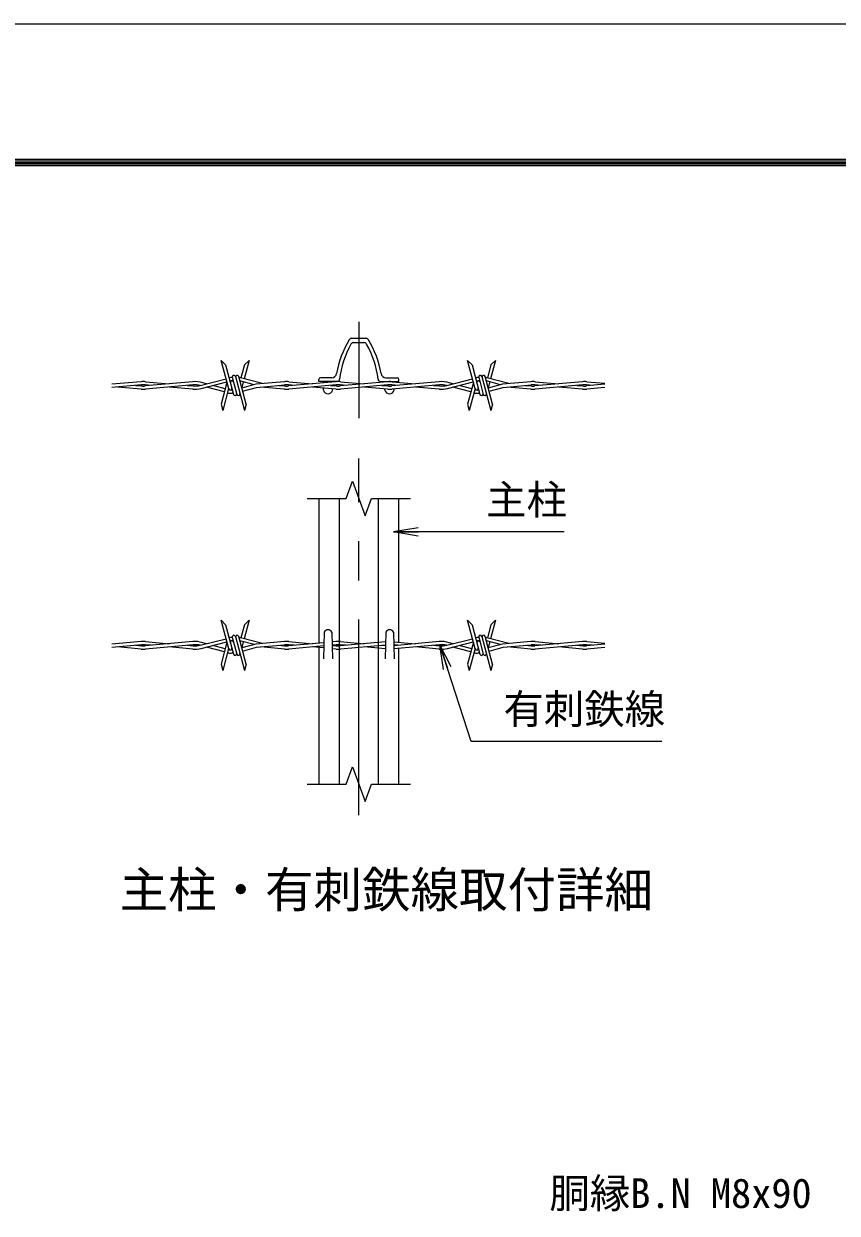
# Model space of a CAD drawing. Units: millimetres, scale not verified. Extents: x -4200 to 4200, y -2970 to 2970.
# Drawn here: x 1031 to 2351, y 1039 to 2970 of the extents above; entities that cross this region are included whole.
import ezdxf
from ezdxf.enums import TextEntityAlignment as Align

# ---------------------------------------------------------------- set-up
doc = ezdxf.new("R2010")
doc.units = ezdxf.units.MM
doc.header["$LTSCALE"] = 10
doc.linetypes.add('USER1', pattern=[50.8, 31.75, -6.35, 6.35, -6.35])
for name, color, linetype, lineweight in [('0-0_D-STR1', 1, 'Continuous', 18), ('0-1_D-BMK', 2, 'USER1', 13), ('0-2_D-STR-DIM', 7, 'Continuous', 13), ('0-6_D-STR3', 3, 'Continuous', 13), ('0-7_D-STR-TXT', 7, 'Continuous', 13), ('0-8_0', 7, 'Continuous', 18), ('0-B_D-TTL', 7, 'Continuous', 18)]:
    doc.layers.add(name, color=color, linetype=linetype, lineweight=lineweight)
doc.layers.add('0-9_D-TTL-TXT', color=7, linetype='Continuous')
doc.styles.add('ＭＳ ゴシック', font='')
doc.styles.get('ＭＳ ゴシック').set_extended_font_data('MS Gothic')

# ---------------------------------------------------------------- blocks, each defined once
blk = doc.blocks.new('_Open')
at = {"layer": '0-8_0'}
blk.add_line((-10, 1.667), (0, 0), dxfattribs=at)
blk.add_lwpolyline([(-10, -1.667), (0, 0), (-10, 0)], dxfattribs=at)

msp = doc.modelspace()

# ---------------------------------------------------------------- linework, layer by layer
at = {"layer": '0-0_D-STR1'}
for p, q in [((1563.88, 2459.51), (1586.26, 2459.51)), ((1566.69, 2452.51), (1583.45, 2452.51)), ((1531.18, 2395.51), (1513.07, 2395.51)), ((1618.96, 2395.51), (1637.07, 2395.51)), ((1510.07, 2389.51), (1510.07, 2392.51)), ((1539.91, 2389.51), (1510.07, 2389.51)), ((1517.54, 2387.18), (1517.54, 2389.51)), ((1517.54, 2375.51), (1517.54, 2378.76)), ((1532.54, 2388.53), (1532.54, 2389.51)), ((1532.54, 2382.64), (1532.54, 2383.31)), ((1532.54, 2375.51), (1532.54, 2377.42)), ((1610.23, 2389.51), (1640.07, 2389.51)), ((1617.54, 2388.63), (1617.54, 2389.51)), ((1617.54, 2382.53), (1617.54, 2383.41)), ((1617.54, 2375.51), (1617.54, 2377.31)), ((1632.54, 2388.69), (1632.54, 2389.51)), ((1632.54, 2382.48), (1632.54, 2383.47)), ((1632.54, 2375.51), (1632.54, 2377.25)), ((1640.07, 2389.51), (1640.07, 2392.51)), ((1510.07, 2199.5), (1510.07, 1964.6)), ((1543.07, 2199.5), (1543.07, 1735.68)), ((1607.07, 1735.68), (1607.07, 2199.5)), ((1640.07, 1966.1), (1640.07, 2199.5)), ((1519.07, 1982.35), (1517.57, 1939.35)), ((1531.07, 1982.35), (1532.57, 1939.35)), ((1619.07, 1982.35), (1617.57, 1939.35)), ((1631.07, 1982.35), (1632.57, 1939.35)), ((1510.07, 1957.51), (1510.07, 1735.68)), ((1640.07, 1735.68), (1640.07, 1956.01))]:
    msp.add_line(p, q, dxfattribs=at)
for centre, radius, start, end in [((1688.27, 2377.69), 151.2, 148.30182, 170.6662), ((1563.88, 2454.51), 5, 90, 148.30182), ((1566.69, 2447.51), 5, 90, 150.13204), ((1583.45, 2447.51), 5, 29.86796, 90), ((1586.26, 2454.51), 5, 31.69818, 90), ((1461.87, 2377.69), 151.2, 9.3338, 31.69818), ((1688.27, 2377.69), 145.2, 150.13204, 173.91336), ((1461.87, 2377.69), 145.2, 6.08664, 29.86796), ((1513.07, 2392.51), 3, 90, 180), ((1531.18, 2403.51), 8, 270, 350.6662), ((1618.96, 2403.51), 8, 189.3338, 270), ((1637.07, 2392.51), 3, 0, 90), ((1525.04, 2377.19), 7.69, 192.68038, 347.31962), ((1539.91, 2393.51), 4, 270, 353.91336), ((1610.23, 2393.51), 4, 186.08664, 270), ((1625.04, 2377.19), 7.69, 192.68038, 347.31962), ((1525.07, 1979.85), 6.5, 22.61986, 157.38014), ((1625.07, 1979.85), 6.5, 22.61986, 157.38014)]:
    msp.add_arc(centre, radius, start, end, dxfattribs=at)
at = {"layer": '0-1_D-BMK'}
for p, q in [((1575.07, 2486.25), (1575.07, 2329.86)), ((1575.07, 1685.49), (1575.07, 2264.13))]:
    msp.add_line(p, q, dxfattribs=at)
at = {"layer": '0-2_D-STR-DIM'}
for p, q in [((1491.07, 2199.5), (1554.55, 2199.5)), ((1595.59, 2199.5), (1659.07, 2199.5)), ((1491.07, 1735.68), (1554.55, 1735.68)), ((1595.59, 1735.68), (1659.07, 1735.68))]:
    msp.add_line(p, q, dxfattribs=at)
for points in [[(1554.55, 2199.5), (1564.81, 2227.69), (1585.33, 2171.31), (1595.59, 2199.5)], [(1554.55, 1735.68), (1564.81, 1763.87), (1585.33, 1707.49), (1595.59, 1735.68)]]:
    msp.add_lwpolyline(points, dxfattribs=at)
at = {"layer": '0-6_D-STR3'}
for p, q in [((1358.87, 2416.24), (1351.52, 2423.6)), ((1363.96, 2377.19), (1351.52, 2423.6)), ((1358.87, 2416.24), (1371.67, 2368.49)), ((1389.49, 2416.24), (1383.82, 2395.1)), ((1396.84, 2423.6), (1388.85, 2393.76)), ((1389.49, 2416.24), (1396.84, 2423.6)), ((1758.87, 2416.24), (1751.52, 2423.6)), ((1763.96, 2377.19), (1751.52, 2423.6)), ((1758.87, 2416.24), (1771.67, 2368.49)), ((1789.49, 2416.24), (1783.82, 2395.1)), ((1796.84, 2423.6), (1788.85, 2393.76)), ((1789.49, 2416.24), (1796.84, 2423.6)), ((1367.09, 2395.62), (1364.58, 2394.95)), ((1369.65, 2396.11), (1377.05, 2368.49)), ((1374.68, 2397.46), (1389.44, 2342.35)), ((1392.13, 2352.39), (1380.06, 2397.46)), ((1418.47, 2385.82), (1382.78, 2395.38)), ((1767.09, 2395.62), (1764.58, 2394.95)), ((1769.65, 2396.11), (1777.05, 2368.49)), ((1774.68, 2397.46), (1789.44, 2342.35)), ((1792.13, 2352.39), (1780.06, 2397.46)), ((1818.47, 2385.82), (1782.78, 2395.38)), ((1221.81, 2389.01), (1174.18, 2384.75)), ((1222.27, 2383.83), (1174.18, 2379.53)), ((1221.81, 2376.93), (1183.47, 2380.36)), ((1212.64, 2382.97), (1222.27, 2382.11)), ((1305.62, 2389.01), (1228.47, 2382.11)), ((1238.1, 2382.97), (1228.47, 2383.83)), ((1228.94, 2389.01), (1267.28, 2385.58)), ((1306.09, 2383.83), (1228.94, 2376.93)), ((1305.62, 2376.93), (1267.28, 2380.36)), ((1296.46, 2382.97), (1306.09, 2382.11)), ((1317.78, 2383.05), (1359.53, 2393.69)), ((1319.07, 2378.01), (1360.88, 2388.67)), ((1327.66, 2385.57), (1321.72, 2387.16)), ((1356.91, 2372.35), (1327.63, 2380.19)), ((1358.26, 2377.37), (1337.92, 2382.82)), ((1361.08, 2387.91), (1351.57, 2352.39)), ((1363.78, 2377.86), (1354.26, 2342.35)), ((1365.79, 2375.35), (1363.28, 2376.02)), ((1365.92, 2389.95), (1368.47, 2390.6)), ((1369.65, 2376.02), (1367.14, 2375.35)), ((1371.23, 2390.21), (1369.78, 2390.6)), ((1404.99, 2384.05), (1382, 2390.21)), ((1382.48, 2390.08), (1382.26, 2389.25)), ((1387.5, 2388.73), (1384.95, 2379.21)), ((1408.15, 2384.9), (1385.08, 2378.71)), ((1386.43, 2373.69), (1409.06, 2379.76)), ((1454.18, 2389.01), (1408.15, 2384.9)), ((1409.06, 2379.76), (1454.64, 2383.83)), ((1454.18, 2376.93), (1415.83, 2380.36)), ((1445.01, 2382.97), (1454.64, 2382.11)), ((1537.99, 2389.01), (1460.84, 2382.11)), ((1470.47, 2382.97), (1460.84, 2383.83)), ((1461.31, 2389.01), (1499.65, 2385.58)), ((1538.46, 2383.83), (1461.31, 2376.93)), ((1537.99, 2376.93), (1499.65, 2380.36)), ((1528.83, 2382.97), (1538.46, 2382.11)), ((1621.81, 2389.01), (1544.66, 2382.11)), ((1554.29, 2382.97), (1544.66, 2383.83)), ((1545.12, 2389.01), (1583.47, 2385.58)), ((1622.27, 2383.83), (1545.12, 2376.93)), ((1621.81, 2376.93), (1583.47, 2380.36)), ((1612.64, 2382.97), (1622.27, 2382.11)), ((1705.62, 2389.01), (1628.47, 2382.11)), ((1638.1, 2382.97), (1628.47, 2383.83)), ((1628.94, 2389.01), (1667.28, 2385.58)), ((1706.09, 2383.83), (1628.94, 2376.93)), ((1705.62, 2376.93), (1667.28, 2380.36)), ((1696.46, 2382.97), (1706.09, 2382.11)), ((1717.78, 2383.05), (1759.53, 2393.69)), ((1719.07, 2378.01), (1760.88, 2388.67)), ((1727.66, 2385.57), (1721.72, 2387.16)), ((1756.91, 2372.35), (1727.63, 2380.19)), ((1758.26, 2377.37), (1737.92, 2382.82)), ((1761.08, 2387.91), (1751.57, 2352.39)), ((1763.78, 2377.86), (1754.26, 2342.35)), ((1765.79, 2375.35), (1763.28, 2376.02)), ((1765.92, 2389.95), (1768.47, 2390.6)), ((1769.65, 2376.02), (1767.14, 2375.35)), ((1771.23, 2390.21), (1769.78, 2390.6)), ((1804.99, 2384.05), (1782, 2390.21)), ((1782.48, 2390.08), (1782.26, 2389.25)), ((1787.5, 2388.73), (1784.95, 2379.21)), ((1808.15, 2384.9), (1785.08, 2378.71)), ((1786.43, 2373.69), (1809.06, 2379.76)), ((1854.18, 2389.01), (1808.15, 2384.9)), ((1809.06, 2379.76), (1854.64, 2383.83)), ((1854.18, 2376.93), (1815.83, 2380.36)), ((1845.01, 2382.97), (1854.64, 2382.11)), ((1937.99, 2389.01), (1860.84, 2382.11)), ((1870.47, 2382.97), (1860.84, 2383.83)), ((1870.47, 2382.97), (1860.84, 2383.83)), ((1873.17, 2383.21), (1860.84, 2382.11)), ((1861.31, 2389.01), (1899.65, 2385.58)), ((1861.31, 2389.01), (1873.17, 2387.95)), ((1938.46, 2383.83), (1861.31, 2376.93)), ((1873.17, 2377.99), (1861.31, 2376.93)), ((1937.99, 2376.93), (1899.65, 2380.36)), ((1928.83, 2382.97), (1938.46, 2382.11)), ((1974.18, 2384.75), (1944.66, 2382.11)), ((1954.29, 2382.97), (1944.66, 2383.83)), ((1945.12, 2389.01), (1974.18, 2386.41)), ((1974.18, 2379.53), (1945.12, 2376.93)), ((1361.94, 2371), (1363.57, 2370.56)), ((1371, 2371), (1369.37, 2370.56)), ((1761.94, 2371), (1763.57, 2370.56)), ((1771, 2371), (1769.37, 2370.56)), ((1351.57, 2352.39), (1354.26, 2342.35)), ((1392.13, 2352.39), (1389.44, 2342.35)), ((1751.57, 2352.39), (1754.26, 2342.35)), ((1792.13, 2352.39), (1789.44, 2342.35)), ((1363.96, 1955.27), (1351.52, 2001.68)), ((1358.87, 1994.33), (1351.52, 2001.68)), ((1358.87, 1994.33), (1371.67, 1946.57)), ((1389.49, 1994.33), (1383.82, 1973.18)), ((1763.96, 1955.27), (1751.52, 2001.68)), ((1758.87, 1994.33), (1751.52, 2001.68)), ((1758.87, 1994.33), (1771.67, 1946.57)), ((1789.49, 1994.33), (1783.82, 1973.18)), ((1317.78, 1961.13), (1359.53, 1971.78)), ((1367.09, 1973.7), (1364.58, 1973.03)), ((1369.65, 1974.19), (1377.05, 1946.57)), ((1374.68, 1975.54), (1389.44, 1920.43)), ((1392.13, 1930.48), (1380.06, 1975.54)), ((1418.47, 1963.9), (1382.78, 1973.47)), ((1717.78, 1961.13), (1759.53, 1971.78)), ((1767.09, 1973.7), (1764.58, 1973.03)), ((1769.65, 1974.19), (1777.05, 1946.57)), ((1774.68, 1975.54), (1789.44, 1920.43)), ((1792.13, 1930.48), (1780.06, 1975.54)), ((1818.47, 1963.9), (1782.78, 1973.47)), ((1221.81, 1967.1), (1174.18, 1962.84)), ((1222.27, 1961.92), (1174.18, 1957.61)), ((1221.81, 1955.01), (1183.47, 1958.45)), ((1212.64, 1961.06), (1222.27, 1960.19)), ((1305.62, 1967.1), (1228.47, 1960.19)), ((1238.1, 1961.06), (1228.47, 1961.92)), ((1228.94, 1967.1), (1267.28, 1963.67)), ((1306.09, 1961.92), (1228.94, 1955.01)), ((1305.62, 1955.01), (1267.28, 1958.45)), ((1296.46, 1961.06), (1306.09, 1960.19)), ((1319.07, 1956.09), (1360.88, 1966.75)), ((1327.66, 1963.65), (1321.72, 1965.24)), ((1356.91, 1950.43), (1327.63, 1958.28)), ((1358.26, 1955.45), (1337.92, 1960.9)), ((1363.78, 1955.94), (1354.26, 1920.43)), ((1365.79, 1953.43), (1363.28, 1954.11)), ((1365.92, 1968.04), (1368.47, 1968.69)), ((1369.65, 1954.11), (1367.14, 1953.43)), ((1371.23, 1968.29), (1369.78, 1968.68)), ((1404.99, 1962.13), (1382, 1968.29)), ((1382.48, 1968.16), (1382.26, 1967.34)), ((1387.5, 1966.82), (1384.95, 1957.29)), ((1408.15, 1962.98), (1385.08, 1956.8)), ((1386.43, 1951.77), (1409.06, 1957.84)), ((1454.18, 1967.1), (1408.15, 1962.98)), ((1409.06, 1957.84), (1454.64, 1961.92)), ((1454.18, 1955.01), (1415.83, 1958.45)), ((1445.01, 1961.06), (1454.64, 1960.19)), ((1518.48, 1965.35), (1460.84, 1960.19)), ((1470.47, 1961.06), (1460.84, 1961.92)), ((1461.31, 1967.1), (1499.65, 1963.67)), ((1518.3, 1960.11), (1461.31, 1955.01)), ((1518.18, 1956.79), (1499.65, 1958.45)), ((1537.99, 1967.1), (1531.62, 1966.53)), ((1538.46, 1961.92), (1531.81, 1961.32)), ((1531.82, 1960.79), (1538.46, 1960.19)), ((1537.99, 1955.01), (1532.01, 1955.55)), ((1618.53, 1966.8), (1544.66, 1960.19)), ((1554.29, 1961.06), (1544.66, 1961.92)), ((1545.12, 1967.1), (1583.47, 1963.67)), ((1618.35, 1961.57), (1545.12, 1955.01)), ((1618.13, 1955.34), (1583.47, 1958.45)), ((1612.64, 1961.06), (1618.31, 1960.55)), ((1631.61, 1966.86), (1667.28, 1963.67)), ((1638.1, 1961.06), (1631.79, 1961.62)), ((1705.62, 1967.1), (1631.83, 1960.49)), ((1706.09, 1961.92), (1632.02, 1955.29)), ((1705.62, 1955.01), (1667.28, 1958.45)), ((1696.46, 1961.06), (1706.09, 1960.19)), ((1719.07, 1956.09), (1760.88, 1966.75)), ((1727.66, 1963.65), (1721.72, 1965.24)), ((1756.91, 1950.43), (1727.63, 1958.28)), ((1758.26, 1955.45), (1737.92, 1960.9)), ((1763.78, 1955.94), (1754.26, 1920.43)), ((1765.79, 1953.43), (1763.28, 1954.11)), ((1765.92, 1968.04), (1768.47, 1968.69)), ((1769.65, 1954.11), (1767.14, 1953.43)), ((1771.23, 1968.29), (1769.78, 1968.68)), ((1804.99, 1962.13), (1782, 1968.29)), ((1782.48, 1968.16), (1782.26, 1967.34)), ((1787.5, 1966.82), (1784.95, 1957.29)), ((1808.15, 1962.98), (1785.08, 1956.8)), ((1786.43, 1951.77), (1809.06, 1957.84)), ((1854.18, 1967.1), (1808.15, 1962.98)), ((1809.06, 1957.84), (1854.64, 1961.92)), ((1854.18, 1955.01), (1815.83, 1958.45)), ((1845.01, 1961.06), (1854.64, 1960.19)), ((1937.99, 1967.1), (1860.84, 1960.19)), ((1870.47, 1961.06), (1860.84, 1961.92)), ((1870.47, 1961.06), (1860.84, 1961.92)), ((1873.17, 1961.3), (1860.84, 1960.19)), ((1861.31, 1967.1), (1873.17, 1966.03)), ((1861.31, 1967.1), (1899.65, 1963.67)), ((1938.46, 1961.92), (1861.31, 1955.01)), ((1873.17, 1956.08), (1861.31, 1955.01)), ((1937.99, 1955.01), (1899.65, 1958.45)), ((1928.83, 1961.06), (1938.46, 1960.19)), ((1974.18, 1962.84), (1944.66, 1960.19)), ((1954.29, 1961.06), (1944.66, 1961.92)), ((1945.12, 1967.1), (1974.18, 1964.5)), ((1974.18, 1957.61), (1945.12, 1955.01)), ((1361.94, 1949.08), (1363.57, 1948.65)), ((1371, 1949.08), (1369.37, 1948.65)), ((1761.94, 1949.08), (1763.57, 1948.65)), ((1771, 1949.08), (1769.37, 1948.65)), ((1392.13, 1930.48), (1389.44, 1920.43)), ((1792.13, 1930.48), (1789.44, 1920.43))]:
    msp.add_line(p, q, dxfattribs=at)
for points in [[(1389.49, 1994.33), (1396.84, 2001.68), (1388.85, 1971.84)], [(1789.49, 1994.33), (1796.84, 2001.68), (1788.85, 1971.84)], [(1361.08, 1965.99), (1351.57, 1930.48), (1354.26, 1920.43)], [(1761.08, 1965.99), (1751.57, 1930.48), (1754.26, 1920.43)]]:
    msp.add_lwpolyline(points, dxfattribs=at)
for centre, radius, start, end in [((1369.11, 2388.08), 7.8, 85.52878, 105), ((1372.16, 2396.78), 2.6, 15, 195), ((1377.55, 2396.78), 2.6, 15, 195), ((1379.88, 2384.56), 11.2, 75, 86.73065), ((1769.11, 2388.08), 7.8, 85.52878, 105), ((1772.16, 2396.78), 2.6, 15, 195), ((1777.55, 2396.78), 2.6, 15, 195), ((1779.88, 2384.56), 11.2, 75, 86.73065), ((1225.37, 2349.17), 40, 84.88752, 95), ((1225.37, 2416.77), 40, 265, 275.11248), ((1225.37, 2349.17), 34.8, 84.88752, 95), ((1225.37, 2416.77), 34.8, 265, 275.11248), ((1309.19, 2349.17), 40, 71.7501, 95.11248), ((1309.19, 2416.77), 40, 264.88752, 284.29953), ((1309.19, 2349.17), 34.8, 76.22606, 95.11248), ((1309.19, 2416.77), 34.8, 264.88752, 284.29953), ((1366.47, 2377.86), 2.6, 195, 15), ((1369.11, 2388.08), 2.6, 15, 195), ((1457.74, 2349.17), 40, 84.88752, 95), ((1457.74, 2416.77), 40, 265, 275.11248), ((1457.74, 2349.17), 34.8, 84.88752, 95), ((1457.74, 2416.77), 34.8, 265, 275.11248), ((1541.56, 2349.17), 40, 84.88752, 95), ((1541.56, 2416.77), 40, 265, 275.11248), ((1541.56, 2349.17), 34.8, 84.88752, 95), ((1541.56, 2416.77), 34.8, 265, 275.11248), ((1625.37, 2349.17), 40, 84.88752, 95), ((1625.37, 2416.77), 40, 265, 275.11248), ((1625.37, 2349.17), 34.8, 84.88752, 95), ((1625.37, 2416.77), 34.8, 265, 275.11248), ((1709.19, 2349.17), 40, 71.7501, 95.11248), ((1709.19, 2416.77), 40, 264.88752, 284.29953), ((1709.19, 2349.17), 34.8, 76.22606, 95.11248), ((1709.19, 2416.77), 34.8, 264.88752, 284.29953), ((1766.47, 2377.86), 2.6, 195, 15), ((1769.11, 2388.08), 2.6, 15, 195), ((1857.74, 2349.17), 40, 84.88752, 95), ((1857.74, 2349.17), 40, 84.88752, 95), ((1857.74, 2416.77), 40, 265, 275.11248), ((1857.74, 2416.77), 40, 265, 275.11248), ((1857.74, 2349.17), 34.8, 84.88752, 95), ((1857.74, 2349.17), 34.8, 84.88752, 95), ((1857.74, 2416.77), 34.8, 265, 275.11248), ((1857.74, 2416.77), 34.8, 265, 275.11248), ((1941.56, 2349.17), 40, 84.88752, 95), ((1941.56, 2416.77), 40, 265, 275.11248), ((1941.56, 2349.17), 34.8, 84.88752, 95), ((1941.56, 2416.77), 34.8, 265, 275.11248), ((1366.47, 2381.38), 11.2, 255, 285), ((1374.18, 2369.16), 2.6, 195, 15), ((1379.57, 2369.16), 2.6, 195, 15), ((1766.47, 2381.38), 11.2, 255, 285), ((1774.18, 2369.16), 2.6, 195, 15), ((1779.57, 2369.16), 2.6, 195, 15), ((1369.11, 1966.17), 7.8, 85.52878, 105), ((1372.16, 1974.87), 2.6, 15, 195), ((1377.55, 1974.87), 2.6, 15, 195), ((1379.88, 1962.65), 11.2, 75, 86.73065), ((1769.11, 1966.17), 7.8, 85.52878, 105), ((1772.16, 1974.87), 2.6, 15, 195), ((1777.55, 1974.87), 2.6, 15, 195), ((1779.88, 1962.65), 11.2, 75, 86.73065), ((1225.37, 1927.26), 40, 84.88752, 95), ((1225.37, 1994.86), 40, 265, 275.11248), ((1225.37, 1927.26), 34.8, 84.88752, 95), ((1225.37, 1994.86), 34.8, 265, 275.11248), ((1309.19, 1927.26), 40, 71.7501, 95.11248), ((1309.19, 1994.86), 40, 264.88752, 284.29953), ((1309.19, 1927.26), 34.8, 76.22606, 95.11248), ((1309.19, 1994.86), 34.8, 264.88752, 284.29953), ((1366.47, 1955.94), 2.6, 195, 15), ((1369.11, 1966.17), 2.6, 15, 195), ((1457.74, 1927.26), 40, 84.88752, 95), ((1457.74, 1994.86), 40, 265, 275.11248), ((1457.74, 1927.26), 34.8, 84.88752, 95), ((1457.74, 1994.86), 34.8, 265, 275.11248), ((1541.56, 1927.26), 40, 84.88752, 95), ((1541.56, 1994.86), 40, 265, 275.11248), ((1541.56, 1927.26), 34.8, 84.88752, 95), ((1541.56, 1994.86), 34.8, 265, 275.11248), ((1709.19, 1927.26), 40, 71.7501, 95.11248), ((1709.19, 1994.86), 40, 264.88752, 284.29953), ((1709.19, 1927.26), 34.8, 76.22606, 95.11248), ((1709.19, 1994.86), 34.8, 264.88752, 284.29953), ((1766.47, 1955.94), 2.6, 195, 15), ((1769.11, 1966.17), 2.6, 15, 195), ((1857.74, 1927.26), 40, 84.88752, 95), ((1857.74, 1927.26), 40, 84.88752, 95), ((1857.74, 1994.86), 40, 265, 275.11248), ((1857.74, 1994.86), 40, 265, 275.11248), ((1857.74, 1927.26), 34.8, 84.88752, 95), ((1857.74, 1927.26), 34.8, 84.88752, 95), ((1857.74, 1994.86), 34.8, 265, 275.11248), ((1857.74, 1994.86), 34.8, 265, 275.11248), ((1941.56, 1927.26), 40, 84.88752, 95), ((1941.56, 1994.86), 40, 265, 275.11248), ((1941.56, 1927.26), 34.8, 84.88752, 95), ((1941.56, 1994.86), 34.8, 265, 275.11248), ((1366.47, 1959.46), 11.2, 255, 285), ((1374.18, 1947.24), 2.6, 195, 15), ((1379.57, 1947.24), 2.6, 195, 15), ((1766.47, 1959.46), 11.2, 255, 285), ((1774.18, 1947.24), 2.6, 195, 15), ((1779.57, 1947.24), 2.6, 195, 15)]:
    msp.add_arc(centre, radius, start, end, dxfattribs=at)
at = {"layer": '0-7_D-STR-TXT'}
msp.add_line((1908.1, 2145.17), (1633.44, 2145.17), dxfattribs=at)
msp.add_lwpolyline([(2066.83, 1804.79), (1757.28, 1804.79), (1707.13, 1960.09)], dxfattribs=at)
at = {"layer": '0-B_D-TTL', "color": 2}
msp.add_lwpolyline([(-4200, 2970), (4200, 2970), (4200, -2970), (-4200, -2970)], close=True, dxfattribs=at)
at = {"layer": '0-B_D-TTL'}
for points in [[(-3930, 2750), (3930, 2750), (3930, -2750), (-3930, -2750)], [(-3927.5, 2747.5), (3927.5, 2747.5), (3927.5, -2747.5), (-3927.5, -2747.5)], [(-3925, 2745), (3925, 2745), (3925, -2745), (-3925, -2745)], [(-3922.5, 2742.5), (3922.5, 2742.5), (3922.5, -2742.5), (-3922.5, -2742.5)], [(-3920, 2740), (3920, 2740), (3920, -2740), (-3920, -2740)]]:
    msp.add_lwpolyline(points, close=True, dxfattribs=at)

# ---------------------------------------------------------------- block references
at = {"layer": '0-7_D-STR-TXT', "xscale": 4, "yscale": 4}
for p, rotation in [((1631.44, 2145.17), 180), ((1706.51, 1961.99), 107.89556)]:
    msp.add_blockref('_Open', p, dxfattribs=dict(at, rotation=rotation))

# ---------------------------------------------------------------- texts
at = {"layer": '0-7_D-STR-TXT', "style": 'ＭＳ ゴシック'}
for s, p in [('主柱', (1781.71, 2158.9)), ('有刺鉄線', (1809.72, 1819.15)), ('胴縁B.N M8x90', (1884.39, 1033.3))]:
    msp.add_text(s, height=48.09, dxfattribs=at).set_placement(p, align=Align.BOTTOM_LEFT)
at = {"layer": '0-9_D-TTL-TXT', "style": 'ＭＳ ゴシック'}
msp.add_text('主柱・有刺鉄線取付詳細', height=57.7, dxfattribs=at).set_placement((1186.74, 1518.14), align=Align.BOTTOM_LEFT)

doc.saveas('drawing.dxf')
